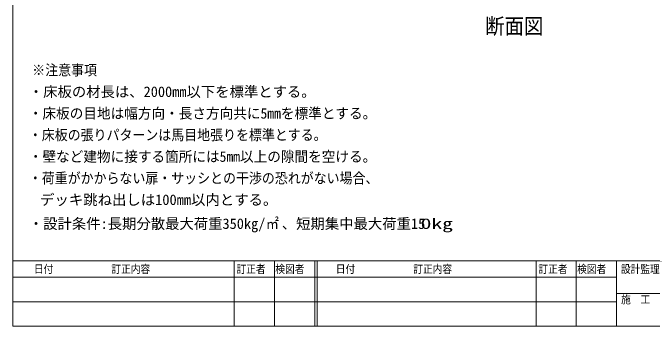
# Model space of a CAD drawing. Units: millimetres, scale not verified. Extents: x -4131 to 4169, y -981 to 998.
# Drawn here: x -2031 to -1396, y -981 to -669 of the extents above; entities that cross this region are included whole.
import ezdxf
from ezdxf.enums import TextEntityAlignment as Align

# ---------------------------------------------------------------- set-up
doc = ezdxf.new("R2010")
doc.units = ezdxf.units.MM
doc.header["$LTSCALE"] = 10
doc.layers.add('0-0_図枠', color=7, linetype='Continuous', lineweight=9)
doc.layers.add('0-2_文字', color=4, linetype='Continuous', lineweight=9)
doc.styles.add('ＭＳ ゴシック', font='')
doc.styles.get('ＭＳ ゴシック').set_extended_font_data('MS Gothic')

msp = doc.modelspace()

# ---------------------------------------------------------------- linework, layer by layer
at = {"layer": '0-0_図枠'}
for p, q in [((-1810.95, -915.79), (-1810.95, -980.79)), ((-1770.95, -915.79), (-1770.95, -980.79)), ((-1730.95, -915.79), (-1730.95, -980.79)), ((-1728.45, -915.79), (-1728.45, -980.79)), ((-1510.95, -915.79), (-1510.95, -980.79)), ((-1470.95, -915.79), (-1470.95, -980.79)), ((-1430.95, -915.79), (-1430.95, -980.79)), ((-2030.95, -932.04), (-1430.95, -932.04)), ((-1430.95, -948.29), (-1080.95, -948.29)), ((-2030.95, -956.42), (-1430.95, -956.42))]:
    msp.add_line(p, q, dxfattribs=at)
at = {"layer": '0-0_図枠', "color": 5}
for points in [[(-2030.95, 384.21), (-30.95, 384.21), (-30.95, -915.79), (-2030.95, -915.79)], [(-2030.95, -915.79), (-30.95, -915.79), (-30.95, -980.79), (-2030.95, -980.79)]]:
    msp.add_lwpolyline(points, close=True, dxfattribs=at)

# ---------------------------------------------------------------- texts
at = {"layer": '0-0_図枠', "style": 'ＭＳ ゴシック', "width": 0.9}
for s, p in [('日付\u3000\u3000\u3000\u3000\u3000\u3000訂正内容', (-2009.97, -930.21)), ('訂正者\u3000検図者', (-1808.6, -930.25)), ('日付\u3000\u3000\u3000\u3000\u3000\u3000訂正内容', (-1709.97, -930.21)), ('訂正者\u3000検図者', (-1508.6, -930.25)), ('設計監理', (-1426.57, -930.25)), ('施\u3000工', (-1426.45, -960.48))]:
    msp.add_text(s, height=7.845, dxfattribs=at).set_placement(p, align=Align.BOTTOM_LEFT)
at = {"layer": '0-2_文字', "style": 'ＭＳ ゴシック'}
for s, height, width, p in [('断面図', 15.69, 0.9, (-1561.52, -694.89)), ('※注意事項', 10.48, 0.9, (-2011.62, -734.37)), ('・床板の目地は幅方向・長さ方向共に5mmを標準とする。', 10.45, 0.95, (-2014.99, -777.38)), ('・床板の張りパターンは馬目地張りを標準とする。', 10.48, 0.9, (-2014.99, -798.89)), ('・壁など建物に接する箇所には5mm以上の隙間を空ける。', 10.45, 0.95, (-2014.99, -820.38)), ('・荷重がかからない扉・サッシとの干渉の恐れがない場合、', 10.48, 0.9, (-2014.99, -841.84)), ('㎡', 10.48, 0.9, (-1779.4, -887.13)), ('0kg', 10.48, 1.5, (-1625.64, -887.13))]:
    msp.add_text(s, height=height, dxfattribs=dict(at, width=width)).set_placement(p, align=Align.BOTTOM_LEFT)
for s, height, p in [('・床板の材長は、2000mm以下を標準とする。', 10.45, (-2014.99, -755.88)), (' デッキ跳ね出しは100mm以内とする。', 10.48, (-2010.95, -863.36)), ('・設計条件:長期分散最大荷重350kg/', 10.45, (-2014.99, -887.13)), ('、短期集中最大荷重15', 10.45, (-1763.6, -887.13))]:
    msp.add_text(s, height=height, dxfattribs=at).set_placement(p, align=Align.BOTTOM_LEFT)

doc.saveas('drawing.dxf')
